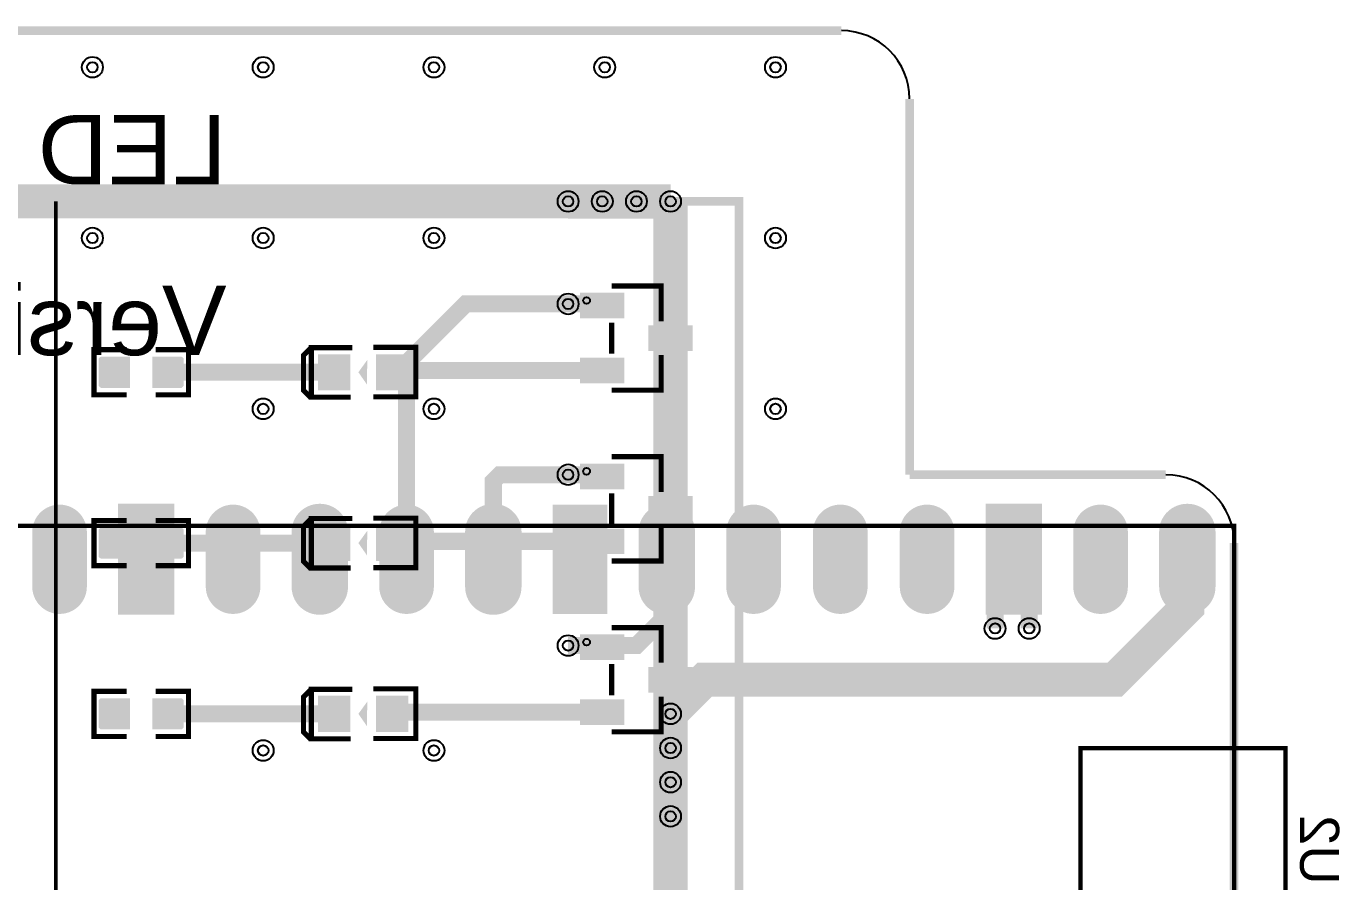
# Model space of a CAD drawing. Header units: millimetres. Extents: x -0.1 to 62.6, y -0.1 to 50.1.
# Drawn here: x 24.14 to 62.59, y 25.09 to 50.13 of the extents above; entities that cross this region are included whole.
import ezdxf

# ---------------------------------------------------------------- set-up
doc = ezdxf.new("R2010")
doc.units = ezdxf.units.MM
for name, color, linetype, true_color in [('BoardOutLine', 7, 'Continuous', 0xff00ff), ('BottomLayer', 7, 'Continuous', 0x0000ff), ('BottomPasteMaskLayer', 7, 'Continuous', 0x800000), ('BottomSilkLayer', 7, 'Continuous', 0x66cc33), ('BottomSolderMaskLayer', 7, 'Continuous', 0xaa00ff), ('Document', 7, 'Continuous', 0xffffff), ('Hole', 7, 'Continuous', 0x222222), ('Multi-Layer', 7, 'Continuous', 0xc0c0c0), ('TopLayer', 7, 'Continuous', 0xff0000), ('TopPasteMaskLayer', 7, 'Continuous', 0x808080), ('TopSilkLayer', 7, 'Continuous', 0xffcc00), ('TopSolderMaskLayer', 7, 'Continuous', 0x800080)]:
    doc.layers.add(name, color=color, linetype=linetype, true_color=true_color)
doc.styles.get("Standard").update_dxf_attribs({"font": 'arial.ttf'})

msp = doc.modelspace()

# ---------------------------------------------------------------- hatches: boundary and pattern name
at = {"layer": 'BottomLayer'}
for points in [[(24.31, 33.725), (24.316, 33.629), (24.333, 33.534), (24.362, 33.441), (24.402, 33.353), (24.452, 33.271), (24.511, 33.195), (24.579, 33.126), (24.656, 33.067), (24.738, 33.017), (24.826, 32.977), (24.918, 32.948), (25.013, 32.931), (25.11, 32.925), (25.11, 32.925), (25.207, 32.931), (25.301, 32.948), (25.394, 32.977), (25.482, 33.017), (25.564, 33.067), (25.641, 33.126), (25.709, 33.195), (25.768, 33.271), (25.818, 33.353), (25.858, 33.441), (25.887, 33.534), (25.904, 33.629), (25.91, 33.725), (25.91, 35.325), (25.904, 35.421), (25.887, 35.516), (25.858, 35.609), (25.818, 35.697), (25.768, 35.78), (25.709, 35.855), (25.641, 35.924), (25.564, 35.983), (25.482, 36.033), (25.394, 36.073), (25.301, 36.102), (25.207, 36.119), (25.11, 36.125), (25.11, 36.125), (25.013, 36.119), (24.918, 36.102), (24.826, 36.073), (24.738, 36.033), (24.656, 35.983), (24.579, 35.924), (24.511, 35.855), (24.452, 35.78), (24.402, 35.697), (24.362, 35.609), (24.333, 35.516), (24.316, 35.421), (24.31, 35.325)], [(26.85, 32.925), (28.45, 32.925), (28.45, 36.125), (26.85, 36.125)], [(29.39, 33.725), (29.396, 33.629), (29.413, 33.534), (29.442, 33.441), (29.482, 33.353), (29.532, 33.271), (29.591, 33.195), (29.659, 33.126), (29.736, 33.067), (29.818, 33.017), (29.906, 32.977), (29.998, 32.948), (30.093, 32.931), (30.19, 32.925), (30.19, 32.925), (30.287, 32.931), (30.382, 32.948), (30.474, 32.977), (30.562, 33.017), (30.644, 33.067), (30.721, 33.126), (30.789, 33.195), (30.848, 33.271), (30.898, 33.353), (30.938, 33.441), (30.967, 33.534), (30.984, 33.629), (30.99, 33.725), (30.99, 35.325), (30.984, 35.421), (30.967, 35.516), (30.938, 35.609), (30.898, 35.697), (30.848, 35.78), (30.789, 35.855), (30.721, 35.924), (30.644, 35.983), (30.562, 36.033), (30.474, 36.073), (30.382, 36.102), (30.287, 36.119), (30.19, 36.125), (30.19, 36.125), (30.093, 36.119), (29.998, 36.102), (29.906, 36.073), (29.818, 36.033), (29.736, 35.983), (29.659, 35.924), (29.591, 35.855), (29.532, 35.78), (29.482, 35.697), (29.442, 35.609), (29.413, 35.516), (29.396, 35.421), (29.39, 35.325)], [(31.93, 33.725), (31.936, 33.629), (31.953, 33.534), (31.982, 33.441), (32.022, 33.353), (32.072, 33.271), (32.131, 33.195), (32.199, 33.126), (32.276, 33.067), (32.358, 33.017), (32.446, 32.977), (32.538, 32.948), (32.633, 32.931), (32.73, 32.925), (32.73, 32.925), (32.827, 32.931), (32.922, 32.948), (33.014, 32.977), (33.102, 33.017), (33.184, 33.067), (33.261, 33.126), (33.329, 33.195), (33.388, 33.271), (33.438, 33.353), (33.478, 33.441), (33.507, 33.534), (33.524, 33.629), (33.53, 33.725), (33.53, 35.325), (33.524, 35.421), (33.507, 35.516), (33.478, 35.609), (33.438, 35.697), (33.388, 35.78), (33.329, 35.855), (33.261, 35.924), (33.184, 35.983), (33.102, 36.033), (33.014, 36.073), (32.922, 36.102), (32.827, 36.119), (32.73, 36.125), (32.73, 36.125), (32.633, 36.119), (32.538, 36.102), (32.446, 36.073), (32.358, 36.033), (32.276, 35.983), (32.199, 35.924), (32.131, 35.855), (32.072, 35.78), (32.022, 35.697), (31.982, 35.609), (31.953, 35.516), (31.936, 35.421), (31.93, 35.325)], [(34.47, 33.725), (34.476, 33.629), (34.493, 33.534), (34.522, 33.441), (34.562, 33.353), (34.612, 33.271), (34.671, 33.195), (34.739, 33.126), (34.816, 33.067), (34.898, 33.017), (34.986, 32.977), (35.078, 32.948), (35.173, 32.931), (35.27, 32.925), (35.27, 32.925), (35.367, 32.931), (35.462, 32.948), (35.554, 32.977), (35.642, 33.017), (35.724, 33.067), (35.801, 33.126), (35.869, 33.195), (35.928, 33.271), (35.978, 33.353), (36.018, 33.441), (36.047, 33.534), (36.064, 33.629), (36.07, 33.725), (36.07, 35.325), (36.064, 35.421), (36.047, 35.516), (36.018, 35.609), (35.978, 35.697), (35.928, 35.78), (35.869, 35.855), (35.801, 35.924), (35.724, 35.983), (35.642, 36.033), (35.554, 36.073), (35.462, 36.102), (35.367, 36.119), (35.27, 36.125), (35.27, 36.125), (35.173, 36.119), (35.078, 36.102), (34.986, 36.073), (34.898, 36.033), (34.816, 35.983), (34.739, 35.924), (34.671, 35.855), (34.612, 35.78), (34.562, 35.697), (34.522, 35.609), (34.493, 35.516), (34.476, 35.421), (34.47, 35.325)], [(37.01, 33.725), (37.016, 33.629), (37.033, 33.534), (37.062, 33.441), (37.102, 33.353), (37.152, 33.271), (37.211, 33.195), (37.279, 33.126), (37.356, 33.067), (37.438, 33.017), (37.526, 32.977), (37.618, 32.948), (37.713, 32.931), (37.81, 32.925), (37.81, 32.925), (37.907, 32.931), (38.002, 32.948), (38.094, 32.977), (38.182, 33.017), (38.264, 33.067), (38.341, 33.126), (38.409, 33.195), (38.468, 33.271), (38.518, 33.353), (38.558, 33.441), (38.587, 33.534), (38.604, 33.629), (38.61, 33.725), (38.61, 35.325), (38.604, 35.421), (38.587, 35.516), (38.558, 35.609), (38.518, 35.697), (38.468, 35.78), (38.409, 35.855), (38.341, 35.924), (38.264, 35.983), (38.182, 36.033), (38.094, 36.073), (38.002, 36.102), (37.907, 36.119), (37.81, 36.125), (37.81, 36.125), (37.713, 36.119), (37.618, 36.102), (37.526, 36.073), (37.438, 36.033), (37.356, 35.983), (37.279, 35.924), (37.211, 35.855), (37.152, 35.78), (37.102, 35.697), (37.062, 35.609), (37.033, 35.516), (37.016, 35.421), (37.01, 35.325)], [(39.55, 32.925), (41.15, 32.925), (41.15, 36.125), (39.55, 36.125)], [(42.09, 33.725), (42.096, 33.629), (42.113, 33.534), (42.142, 33.441), (42.182, 33.353), (42.232, 33.271), (42.291, 33.195), (42.359, 33.126), (42.436, 33.067), (42.518, 33.017), (42.606, 32.977), (42.699, 32.948), (42.793, 32.931), (42.89, 32.925), (42.89, 32.925), (42.987, 32.931), (43.082, 32.948), (43.174, 32.977), (43.262, 33.017), (43.344, 33.067), (43.421, 33.126), (43.489, 33.195), (43.548, 33.271), (43.598, 33.353), (43.638, 33.441), (43.667, 33.534), (43.684, 33.629), (43.69, 33.725), (43.69, 35.325), (43.684, 35.421), (43.667, 35.516), (43.638, 35.609), (43.598, 35.697), (43.548, 35.78), (43.489, 35.855), (43.421, 35.924), (43.344, 35.983), (43.262, 36.033), (43.174, 36.073), (43.082, 36.102), (42.987, 36.119), (42.89, 36.125), (42.89, 36.125), (42.793, 36.119), (42.699, 36.102), (42.606, 36.073), (42.518, 36.033), (42.436, 35.983), (42.359, 35.924), (42.291, 35.855), (42.232, 35.78), (42.182, 35.697), (42.142, 35.609), (42.113, 35.516), (42.096, 35.421), (42.09, 35.325)], [(44.63, 33.725), (44.636, 33.629), (44.653, 33.534), (44.682, 33.441), (44.722, 33.353), (44.772, 33.271), (44.831, 33.195), (44.899, 33.126), (44.976, 33.067), (45.058, 33.017), (45.146, 32.977), (45.239, 32.948), (45.334, 32.931), (45.43, 32.925), (45.43, 32.925), (45.527, 32.931), (45.622, 32.948), (45.714, 32.977), (45.802, 33.017), (45.884, 33.067), (45.96, 33.126), (46.029, 33.195), (46.088, 33.271), (46.138, 33.353), (46.178, 33.441), (46.207, 33.534), (46.224, 33.629), (46.23, 33.725), (46.23, 35.325), (46.224, 35.421), (46.207, 35.516), (46.178, 35.609), (46.138, 35.697), (46.088, 35.78), (46.029, 35.855), (45.96, 35.924), (45.884, 35.983), (45.802, 36.033), (45.714, 36.073), (45.622, 36.102), (45.527, 36.119), (45.43, 36.125), (45.43, 36.125), (45.334, 36.119), (45.239, 36.102), (45.146, 36.073), (45.058, 36.033), (44.976, 35.983), (44.899, 35.924), (44.831, 35.855), (44.772, 35.78), (44.722, 35.697), (44.682, 35.609), (44.653, 35.516), (44.636, 35.421), (44.63, 35.325)], [(47.17, 33.725), (47.176, 33.629), (47.193, 33.534), (47.222, 33.441), (47.262, 33.353), (47.312, 33.271), (47.371, 33.195), (47.439, 33.126), (47.516, 33.067), (47.598, 33.017), (47.686, 32.977), (47.779, 32.948), (47.874, 32.931), (47.97, 32.925), (47.97, 32.925), (48.067, 32.931), (48.162, 32.948), (48.254, 32.977), (48.342, 33.017), (48.424, 33.067), (48.5, 33.126), (48.569, 33.195), (48.628, 33.271), (48.678, 33.353), (48.718, 33.441), (48.747, 33.534), (48.764, 33.629), (48.77, 33.725), (48.77, 35.325), (48.764, 35.421), (48.747, 35.516), (48.718, 35.609), (48.678, 35.697), (48.628, 35.78), (48.569, 35.855), (48.5, 35.924), (48.424, 35.983), (48.342, 36.033), (48.254, 36.073), (48.162, 36.102), (48.067, 36.119), (47.97, 36.125), (47.97, 36.125), (47.874, 36.119), (47.779, 36.102), (47.686, 36.073), (47.598, 36.033), (47.516, 35.983), (47.439, 35.924), (47.371, 35.855), (47.312, 35.78), (47.262, 35.697), (47.222, 35.609), (47.193, 35.516), (47.176, 35.421), (47.17, 35.325)], [(49.71, 33.725), (49.716, 33.629), (49.733, 33.534), (49.762, 33.441), (49.802, 33.353), (49.852, 33.271), (49.911, 33.195), (49.979, 33.126), (50.056, 33.067), (50.138, 33.017), (50.226, 32.977), (50.319, 32.948), (50.414, 32.931), (50.51, 32.925), (50.51, 32.925), (50.607, 32.931), (50.702, 32.948), (50.794, 32.977), (50.882, 33.017), (50.964, 33.067), (51.04, 33.126), (51.109, 33.195), (51.168, 33.271), (51.218, 33.353), (51.258, 33.441), (51.287, 33.534), (51.304, 33.629), (51.31, 33.725), (51.31, 35.325), (51.304, 35.421), (51.287, 35.516), (51.258, 35.609), (51.218, 35.697), (51.168, 35.78), (51.109, 35.855), (51.04, 35.924), (50.964, 35.983), (50.882, 36.033), (50.794, 36.073), (50.702, 36.102), (50.607, 36.119), (50.51, 36.125), (50.51, 36.125), (50.414, 36.119), (50.319, 36.102), (50.226, 36.073), (50.138, 36.033), (50.056, 35.983), (49.979, 35.924), (49.911, 35.855), (49.852, 35.78), (49.802, 35.697), (49.762, 35.609), (49.733, 35.516), (49.716, 35.421), (49.71, 35.325)], [(52.25, 32.925), (53.85, 32.925), (53.85, 36.125), (52.25, 36.125)], [(54.79, 33.725), (54.796, 33.629), (54.813, 33.534), (54.842, 33.441), (54.882, 33.353), (54.932, 33.271), (54.991, 33.195), (55.059, 33.126), (55.136, 33.067), (55.218, 33.017), (55.306, 32.977), (55.399, 32.948), (55.494, 32.931), (55.59, 32.925), (55.59, 32.925), (55.686, 32.931), (55.782, 32.948), (55.874, 32.977), (55.962, 33.017), (56.044, 33.067), (56.12, 33.126), (56.189, 33.195), (56.248, 33.271), (56.298, 33.353), (56.338, 33.441), (56.367, 33.534), (56.384, 33.629), (56.39, 33.725), (56.39, 35.325), (56.384, 35.421), (56.367, 35.516), (56.338, 35.609), (56.298, 35.697), (56.248, 35.78), (56.189, 35.855), (56.12, 35.924), (56.044, 35.983), (55.962, 36.033), (55.874, 36.073), (55.782, 36.102), (55.686, 36.119), (55.59, 36.125), (55.59, 36.125), (55.494, 36.119), (55.399, 36.102), (55.306, 36.073), (55.218, 36.033), (55.136, 35.983), (55.059, 35.924), (54.991, 35.855), (54.932, 35.78), (54.882, 35.697), (54.842, 35.609), (54.813, 35.516), (54.796, 35.421), (54.79, 35.325)], [(57.33, 33.725), (57.336, 33.629), (57.353, 33.534), (57.382, 33.441), (57.422, 33.353), (57.472, 33.271), (57.531, 33.195), (57.599, 33.126), (57.676, 33.067), (57.758, 33.017), (57.846, 32.977), (57.939, 32.948), (58.034, 32.931), (58.13, 32.925), (58.13, 32.925), (58.226, 32.931), (58.322, 32.948), (58.414, 32.977), (58.502, 33.017), (58.584, 33.067), (58.66, 33.126), (58.729, 33.195), (58.788, 33.271), (58.838, 33.353), (58.878, 33.441), (58.907, 33.534), (58.924, 33.629), (58.93, 33.725), (58.93, 35.325), (58.924, 35.421), (58.907, 35.516), (58.878, 35.609), (58.838, 35.697), (58.788, 35.78), (58.729, 35.855), (58.66, 35.924), (58.584, 35.983), (58.502, 36.033), (58.414, 36.073), (58.322, 36.102), (58.226, 36.119), (58.13, 36.125), (58.13, 36.125), (58.034, 36.119), (57.939, 36.102), (57.846, 36.073), (57.758, 36.033), (57.676, 35.983), (57.599, 35.924), (57.531, 35.855), (57.472, 35.78), (57.422, 35.697), (57.382, 35.609), (57.353, 35.516), (57.336, 35.421), (57.33, 35.325)]]:
    msp.add_hatch(color=256, dxfattribs=at).paths.add_polyline_path(points)
at = {"layer": 'BottomPasteMaskLayer'}
for points in [[(26.85, 32.925), (28.45, 32.925), (28.45, 36.125), (26.85, 36.125)], [(31.93, 33.725), (31.936, 33.629), (31.953, 33.534), (31.982, 33.441), (32.022, 33.353), (32.072, 33.271), (32.131, 33.195), (32.199, 33.126), (32.276, 33.067), (32.358, 33.017), (32.446, 32.977), (32.538, 32.948), (32.633, 32.931), (32.73, 32.925), (32.73, 32.925), (32.827, 32.931), (32.922, 32.948), (33.014, 32.977), (33.102, 33.017), (33.184, 33.067), (33.261, 33.126), (33.329, 33.195), (33.388, 33.271), (33.438, 33.353), (33.478, 33.441), (33.507, 33.534), (33.524, 33.629), (33.53, 33.725), (33.53, 35.325), (33.524, 35.421), (33.507, 35.516), (33.478, 35.609), (33.438, 35.697), (33.388, 35.78), (33.329, 35.855), (33.261, 35.924), (33.184, 35.983), (33.102, 36.033), (33.014, 36.073), (32.922, 36.102), (32.827, 36.119), (32.73, 36.125), (32.73, 36.125), (32.633, 36.119), (32.538, 36.102), (32.446, 36.073), (32.358, 36.033), (32.276, 35.983), (32.199, 35.924), (32.131, 35.855), (32.072, 35.78), (32.022, 35.697), (31.982, 35.609), (31.953, 35.516), (31.936, 35.421), (31.93, 35.325)], [(37.01, 33.725), (37.016, 33.629), (37.033, 33.534), (37.062, 33.441), (37.102, 33.353), (37.152, 33.271), (37.211, 33.195), (37.279, 33.126), (37.356, 33.067), (37.438, 33.017), (37.526, 32.977), (37.618, 32.948), (37.713, 32.931), (37.81, 32.925), (37.81, 32.925), (37.907, 32.931), (38.002, 32.948), (38.094, 32.977), (38.182, 33.017), (38.264, 33.067), (38.341, 33.126), (38.409, 33.195), (38.468, 33.271), (38.518, 33.353), (38.558, 33.441), (38.587, 33.534), (38.604, 33.629), (38.61, 33.725), (38.61, 35.325), (38.604, 35.421), (38.587, 35.516), (38.558, 35.609), (38.518, 35.697), (38.468, 35.78), (38.409, 35.855), (38.341, 35.924), (38.264, 35.983), (38.182, 36.033), (38.094, 36.073), (38.002, 36.102), (37.907, 36.119), (37.81, 36.125), (37.81, 36.125), (37.713, 36.119), (37.618, 36.102), (37.526, 36.073), (37.438, 36.033), (37.356, 35.983), (37.279, 35.924), (37.211, 35.855), (37.152, 35.78), (37.102, 35.697), (37.062, 35.609), (37.033, 35.516), (37.016, 35.421), (37.01, 35.325)], [(42.09, 33.725), (42.096, 33.629), (42.113, 33.534), (42.142, 33.441), (42.182, 33.353), (42.232, 33.271), (42.291, 33.195), (42.359, 33.126), (42.436, 33.067), (42.518, 33.017), (42.606, 32.977), (42.699, 32.948), (42.793, 32.931), (42.89, 32.925), (42.89, 32.925), (42.987, 32.931), (43.082, 32.948), (43.174, 32.977), (43.262, 33.017), (43.344, 33.067), (43.421, 33.126), (43.489, 33.195), (43.548, 33.271), (43.598, 33.353), (43.638, 33.441), (43.667, 33.534), (43.684, 33.629), (43.69, 33.725), (43.69, 35.325), (43.684, 35.421), (43.667, 35.516), (43.638, 35.609), (43.598, 35.697), (43.548, 35.78), (43.489, 35.855), (43.421, 35.924), (43.344, 35.983), (43.262, 36.033), (43.174, 36.073), (43.082, 36.102), (42.987, 36.119), (42.89, 36.125), (42.89, 36.125), (42.793, 36.119), (42.699, 36.102), (42.606, 36.073), (42.518, 36.033), (42.436, 35.983), (42.359, 35.924), (42.291, 35.855), (42.232, 35.78), (42.182, 35.697), (42.142, 35.609), (42.113, 35.516), (42.096, 35.421), (42.09, 35.325)], [(52.25, 32.925), (53.85, 32.925), (53.85, 36.125), (52.25, 36.125)], [(57.33, 33.725), (57.336, 33.629), (57.353, 33.534), (57.382, 33.441), (57.422, 33.353), (57.472, 33.271), (57.531, 33.195), (57.599, 33.126), (57.676, 33.067), (57.758, 33.017), (57.846, 32.977), (57.939, 32.948), (58.034, 32.931), (58.13, 32.925), (58.13, 32.925), (58.226, 32.931), (58.322, 32.948), (58.414, 32.977), (58.502, 33.017), (58.584, 33.067), (58.66, 33.126), (58.729, 33.195), (58.788, 33.271), (58.838, 33.353), (58.878, 33.441), (58.907, 33.534), (58.924, 33.629), (58.93, 33.725), (58.93, 35.325), (58.924, 35.421), (58.907, 35.516), (58.878, 35.609), (58.838, 35.697), (58.788, 35.78), (58.729, 35.855), (58.66, 35.924), (58.584, 35.983), (58.502, 36.033), (58.414, 36.073), (58.322, 36.102), (58.226, 36.119), (58.13, 36.125), (58.13, 36.125), (58.034, 36.119), (57.939, 36.102), (57.846, 36.073), (57.758, 36.033), (57.676, 35.983), (57.599, 35.924), (57.531, 35.855), (57.472, 35.78), (57.422, 35.697), (57.382, 35.609), (57.353, 35.516), (57.336, 35.421), (57.33, 35.325)]]:
    msp.add_hatch(color=256, dxfattribs=at).paths.add_polyline_path(points)
at = {"layer": 'BottomSolderMaskLayer'}
for points in [[(26.824, 32.9), (28.475, 32.9), (28.475, 36.15), (26.824, 36.15)], [(31.904, 33.712), (31.911, 33.614), (31.929, 33.518), (31.958, 33.424), (31.999, 33.335), (32.051, 33.251), (32.112, 33.173), (32.183, 33.104), (32.261, 33.043), (32.346, 32.993), (32.437, 32.952), (32.532, 32.923), (32.63, 32.906), (32.73, 32.9), (32.73, 32.9), (32.83, 32.906), (32.928, 32.923), (33.023, 32.952), (33.114, 32.993), (33.199, 33.043), (33.277, 33.104), (33.348, 33.173), (33.409, 33.251), (33.461, 33.335), (33.502, 33.424), (33.531, 33.518), (33.549, 33.614), (33.555, 33.712), (33.555, 35.338), (33.549, 35.436), (33.531, 35.532), (33.502, 35.626), (33.461, 35.715), (33.409, 35.799), (33.348, 35.877), (33.277, 35.946), (33.199, 36.007), (33.114, 36.057), (33.023, 36.097), (32.928, 36.127), (32.83, 36.144), (32.73, 36.15), (32.73, 36.15), (32.63, 36.144), (32.532, 36.127), (32.437, 36.097), (32.346, 36.057), (32.261, 36.007), (32.183, 35.946), (32.112, 35.877), (32.051, 35.799), (31.999, 35.715), (31.958, 35.626), (31.929, 35.532), (31.911, 35.436), (31.904, 35.338)], [(36.985, 33.712), (36.991, 33.614), (37.009, 33.518), (37.038, 33.424), (37.079, 33.335), (37.131, 33.251), (37.192, 33.173), (37.263, 33.104), (37.341, 33.043), (37.426, 32.993), (37.517, 32.952), (37.612, 32.923), (37.71, 32.906), (37.81, 32.9), (37.81, 32.9), (37.91, 32.906), (38.008, 32.923), (38.103, 32.952), (38.194, 32.993), (38.279, 33.043), (38.357, 33.104), (38.428, 33.173), (38.489, 33.251), (38.541, 33.335), (38.582, 33.424), (38.611, 33.518), (38.629, 33.614), (38.636, 33.712), (38.636, 35.338), (38.629, 35.436), (38.611, 35.532), (38.582, 35.626), (38.541, 35.715), (38.489, 35.799), (38.428, 35.877), (38.357, 35.946), (38.279, 36.007), (38.194, 36.057), (38.103, 36.097), (38.008, 36.127), (37.91, 36.144), (37.81, 36.15), (37.81, 36.15), (37.71, 36.144), (37.612, 36.127), (37.517, 36.097), (37.426, 36.057), (37.341, 36.007), (37.263, 35.946), (37.192, 35.877), (37.131, 35.799), (37.079, 35.715), (37.038, 35.626), (37.009, 35.532), (36.991, 35.436), (36.985, 35.338)], [(42.065, 33.712), (42.071, 33.614), (42.089, 33.518), (42.118, 33.424), (42.159, 33.335), (42.211, 33.251), (42.272, 33.173), (42.343, 33.104), (42.421, 33.043), (42.506, 32.993), (42.597, 32.952), (42.692, 32.923), (42.79, 32.906), (42.89, 32.9), (42.89, 32.9), (42.99, 32.906), (43.088, 32.923), (43.183, 32.952), (43.274, 32.993), (43.359, 33.043), (43.437, 33.104), (43.508, 33.173), (43.569, 33.251), (43.621, 33.335), (43.662, 33.424), (43.691, 33.518), (43.709, 33.614), (43.716, 33.712), (43.716, 35.338), (43.709, 35.436), (43.691, 35.532), (43.662, 35.626), (43.621, 35.715), (43.569, 35.799), (43.508, 35.877), (43.437, 35.946), (43.359, 36.007), (43.274, 36.057), (43.183, 36.097), (43.088, 36.127), (42.99, 36.144), (42.89, 36.15), (42.89, 36.15), (42.79, 36.144), (42.692, 36.127), (42.597, 36.097), (42.506, 36.057), (42.421, 36.007), (42.343, 35.946), (42.272, 35.877), (42.211, 35.799), (42.159, 35.715), (42.118, 35.626), (42.089, 35.532), (42.071, 35.436), (42.065, 35.338)], [(52.225, 32.9), (53.875, 32.9), (53.875, 36.15), (52.225, 36.15)], [(57.305, 33.712), (57.311, 33.614), (57.329, 33.518), (57.358, 33.424), (57.399, 33.335), (57.451, 33.251), (57.512, 33.173), (57.583, 33.104), (57.661, 33.043), (57.746, 32.993), (57.837, 32.952), (57.932, 32.923), (58.03, 32.906), (58.13, 32.9), (58.13, 32.9), (58.229, 32.906), (58.328, 32.923), (58.423, 32.952), (58.514, 32.993), (58.599, 33.043), (58.677, 33.104), (58.748, 33.173), (58.809, 33.251), (58.861, 33.335), (58.902, 33.424), (58.931, 33.518), (58.949, 33.614), (58.955, 33.712), (58.955, 35.338), (58.949, 35.436), (58.931, 35.532), (58.902, 35.626), (58.861, 35.715), (58.809, 35.799), (58.748, 35.877), (58.677, 35.946), (58.599, 36.007), (58.514, 36.057), (58.423, 36.097), (58.328, 36.127), (58.229, 36.144), (58.13, 36.15), (58.13, 36.15), (58.03, 36.144), (57.932, 36.127), (57.837, 36.097), (57.746, 36.057), (57.661, 36.007), (57.583, 35.946), (57.512, 35.877), (57.451, 35.799), (57.399, 35.715), (57.358, 35.626), (57.329, 35.532), (57.311, 35.436), (57.305, 35.338)]]:
    msp.add_hatch(color=256, dxfattribs=at).paths.add_polyline_path(points)
at = {"layer": 'TopLayer'}
for points in [[(41.625, 41.6), (40.375, 41.6), (40.375, 42.3), (41.625, 42.3)], [(43.625, 40.65), (42.375, 40.65), (42.375, 41.35), (43.625, 41.35)], [(27.151, 40.432), (27.151, 39.568), (26.344, 39.568), (26.344, 40.432)], [(27.851, 40.432), (27.851, 39.568), (28.657, 39.568), (28.657, 40.432)], [(32.7, 39.5), (32.7, 40.5), (33.6, 40.5), (33.6, 39.5)], [(34.4, 39.5), (34.4, 40.5), (35.3, 40.5), (35.3, 39.5)], [(41.625, 39.7), (40.375, 39.7), (40.375, 40.4), (41.625, 40.4)], [(41.625, 36.6), (40.375, 36.6), (40.375, 37.3), (41.625, 37.3)], [(43.625, 35.65), (42.375, 35.65), (42.375, 36.35), (43.625, 36.35)], [(27.151, 35.431), (27.151, 34.567), (26.344, 34.567), (26.344, 35.431)], [(27.851, 35.431), (27.851, 34.567), (28.657, 34.567), (28.657, 35.431)], [(32.7, 34.5), (32.7, 35.5), (33.6, 35.5), (33.6, 34.5)], [(34.4, 34.5), (34.4, 35.5), (35.3, 35.5), (35.3, 34.5)], [(41.625, 34.7), (40.375, 34.7), (40.375, 35.4), (41.625, 35.4)], [(41.625, 31.6), (40.375, 31.6), (40.375, 32.3), (41.625, 32.3)], [(43.625, 30.65), (42.375, 30.65), (42.375, 31.35), (43.625, 31.35)], [(27.151, 30.432), (27.151, 29.568), (26.344, 29.568), (26.344, 30.432)], [(27.851, 30.432), (27.851, 29.568), (28.657, 29.568), (28.657, 30.432)], [(32.7, 29.5), (32.7, 30.5), (33.6, 30.5), (33.6, 29.5)], [(34.4, 29.5), (34.4, 30.5), (35.3, 30.5), (35.3, 29.5)], [(41.625, 29.7), (40.375, 29.7), (40.375, 30.4), (41.625, 30.4)]]:
    msp.add_hatch(color=256, dxfattribs=at).paths.add_polyline_path(points)
at = {"layer": 'TopPasteMaskLayer'}
for points in [[(41.625, 41.6), (40.375, 41.6), (40.375, 42.3), (41.625, 42.3)], [(43.625, 40.65), (42.375, 40.65), (42.375, 41.35), (43.625, 41.35)], [(26.306, 39.55), (27.106, 39.55), (27.156, 39.6), (27.156, 39.828), (26.786, 39.828), (26.786, 40.158), (27.156, 40.158), (27.156, 40.4), (27.106, 40.45), (26.306, 40.45), (26.256, 40.4), (26.256, 39.6)], [(27.856, 39.6), (27.856, 39.828), (28.236, 39.828), (28.236, 40.158), (27.856, 40.158), (27.856, 40.4), (27.906, 40.45), (28.696, 40.45), (28.746, 40.4), (28.746, 39.6), (28.696, 39.55), (27.906, 39.55)], [(32.7, 39.5), (32.7, 40.5), (33.6, 40.5), (33.6, 39.5)], [(34.4, 39.5), (34.4, 40.5), (35.3, 40.5), (35.3, 39.5)], [(41.625, 39.7), (40.375, 39.7), (40.375, 40.4), (41.625, 40.4)], [(41.625, 36.6), (40.375, 36.6), (40.375, 37.3), (41.625, 37.3)], [(43.625, 35.65), (42.375, 35.65), (42.375, 36.35), (43.625, 36.35)], [(26.306, 34.549), (27.106, 34.549), (27.156, 34.599), (27.156, 34.827), (26.786, 34.827), (26.786, 35.157), (27.156, 35.157), (27.156, 35.399), (27.106, 35.449), (26.306, 35.449), (26.256, 35.399), (26.256, 34.599)], [(27.856, 34.599), (27.856, 34.827), (28.236, 34.827), (28.236, 35.157), (27.856, 35.157), (27.856, 35.399), (27.906, 35.449), (28.696, 35.449), (28.746, 35.399), (28.746, 34.599), (28.696, 34.549), (27.906, 34.549)], [(32.7, 34.5), (32.7, 35.5), (33.6, 35.5), (33.6, 34.5)], [(34.4, 34.5), (34.4, 35.5), (35.3, 35.5), (35.3, 34.5)], [(41.625, 34.7), (40.375, 34.7), (40.375, 35.4), (41.625, 35.4)], [(41.625, 31.6), (40.375, 31.6), (40.375, 32.3), (41.625, 32.3)], [(43.625, 30.65), (42.375, 30.65), (42.375, 31.35), (43.625, 31.35)], [(26.306, 29.55), (27.106, 29.55), (27.156, 29.6), (27.156, 29.828), (26.786, 29.828), (26.786, 30.158), (27.156, 30.158), (27.156, 30.4), (27.106, 30.45), (26.306, 30.45), (26.256, 30.4), (26.256, 29.6)], [(27.856, 29.6), (27.856, 29.828), (28.236, 29.828), (28.236, 30.158), (27.856, 30.158), (27.856, 30.4), (27.906, 30.45), (28.696, 30.45), (28.746, 30.4), (28.746, 29.6), (28.696, 29.55), (27.906, 29.55)], [(32.7, 29.5), (32.7, 30.5), (33.6, 30.5), (33.6, 29.5)], [(34.4, 29.5), (34.4, 30.5), (35.3, 30.5), (35.3, 29.5)], [(41.625, 29.7), (40.375, 29.7), (40.375, 30.4), (41.625, 30.4)]]:
    msp.add_hatch(color=256, dxfattribs=at).paths.add_polyline_path(points)
at = {"layer": 'TopSilkLayer'}
for points in [[(34.11, 39.64), (34.12, 40.36), (33.86, 40)], [(34.11, 34.64), (34.12, 35.36), (33.86, 35)], [(34.11, 29.64), (34.12, 30.36), (33.86, 30)]]:
    msp.add_hatch(color=256, dxfattribs=at).paths.add_polyline_path(points)
at = {"layer": 'TopSolderMaskLayer'}
for points in [[(41.65, 41.575), (40.35, 41.575), (40.35, 42.325), (41.65, 42.325)], [(43.65, 40.625), (42.35, 40.625), (42.35, 41.375), (43.65, 41.375)], [(27.176, 40.457), (27.176, 39.543), (26.319, 39.543), (26.319, 40.457)], [(27.825, 40.457), (27.825, 39.543), (28.683, 39.543), (28.683, 40.457)], [(32.677, 39.472), (32.677, 40.528), (33.623, 40.528), (33.623, 39.472)], [(34.377, 39.472), (34.377, 40.528), (35.323, 40.528), (35.323, 39.472)], [(41.65, 39.675), (40.35, 39.675), (40.35, 40.425), (41.65, 40.425)], [(41.65, 36.575), (40.35, 36.575), (40.35, 37.325), (41.65, 37.325)], [(43.65, 35.625), (42.35, 35.625), (42.35, 36.375), (43.65, 36.375)], [(27.176, 35.456), (27.176, 34.541), (26.319, 34.541), (26.319, 35.456)], [(27.825, 35.456), (27.825, 34.541), (28.683, 34.541), (28.683, 35.456)], [(32.677, 34.472), (32.677, 35.528), (33.623, 35.528), (33.623, 34.472)], [(34.377, 34.472), (34.377, 35.528), (35.323, 35.528), (35.323, 34.472)], [(41.65, 34.675), (40.35, 34.675), (40.35, 35.425), (41.65, 35.425)], [(41.65, 31.575), (40.35, 31.575), (40.35, 32.325), (41.65, 32.325)], [(43.65, 30.625), (42.35, 30.625), (42.35, 31.375), (43.65, 31.375)], [(27.176, 30.457), (27.176, 29.543), (26.319, 29.543), (26.319, 30.457)], [(27.825, 30.457), (27.825, 29.543), (28.683, 29.543), (28.683, 30.457)], [(32.677, 29.472), (32.677, 30.528), (33.623, 30.528), (33.623, 29.472)], [(34.377, 29.472), (34.377, 30.528), (35.323, 30.528), (35.323, 29.472)], [(41.65, 29.675), (40.35, 29.675), (40.35, 30.425), (41.65, 30.425)]]:
    msp.add_hatch(color=256, dxfattribs=at).paths.add_polyline_path(points)

# ---------------------------------------------------------------- linework, layer by layer
at = {"layer": 'BoardOutLine', "const_width": 0.254}
for points in [[(48, 50), (0, 50)], [(50, 48), (50, 37)], [(57.5, 37), (50, 37)], [(59.5, 35), (59.5, 15)]]:
    msp.add_lwpolyline(points, dxfattribs=at)
at = {"layer": 'BoardOutLine'}
for centre in [(48, 48), (57.5, 35)]:
    msp.add_arc(centre, 2, 0, 90, dxfattribs=at)
at = {"layer": 'BottomLayer'}
for points, const_width in [([(7, 45.001), (43, 45.001)], 1), ([(35.27, 34.525), (35.27, 40.269), (37, 41.999), (40, 41.999)], 0.5), ([(37.81, 34.525), (37.81, 36.81), (38, 37), (40, 37)], 0.5), ([(43, 30), (44.001, 31.001), (56, 31.001), (58.13, 33.132), (58.13, 34.525)], 1), ([(42.89, 34.525), (42.89, 32.89), (42, 32), (40, 32)], 0.5), ([(52.5, 32.5), (52.5, 33.975), (53.05, 34.525)], 0.5), ([(53.5, 32.5), (53.5, 34.075), (53.05, 34.525)], 0.5), ([(43, 27), (43, 30)], 1)]:
    msp.add_lwpolyline(points, dxfattribs=dict(at, const_width=const_width))
at = {"layer": 'BottomSilkLayer', "const_width": 0.127}
for points in [[(59.5, 14.5), (59.5, 21), (59.5, 29), (59.5, 35.5), (8.5, 35.5), (8.5, 14.5), (59.5, 14.5)], [(59.5, 29), (55, 29), (55, 21), (59.5, 21), (61, 21), (61, 29), (59.5, 29)]]:
    msp.add_lwpolyline(points, close=True, dxfattribs=at)
at = {"layer": 'Document'}
for centre in [(40.54, 42.1), (40.54, 37.1), (40.54, 32.1)]:
    msp.add_circle(centre, 0.1, dxfattribs=at)
at = {"layer": 'Hole'}
for centre, radius in [((26.072, 48.928), 0.153), ((31.072, 48.928), 0.153), ((36.072, 48.928), 0.153), ((41.072, 48.928), 0.153), ((46.072, 48.928), 0.153), ((40, 45), 0.152), ((41, 45), 0.152), ((42, 45), 0.152), ((43, 45), 0.152), ((26.072, 43.928), 0.153), ((31.072, 43.928), 0.153), ((36.072, 43.928), 0.153), ((46.072, 43.928), 0.153), ((40, 42), 0.152), ((31.072, 38.928), 0.153), ((36.072, 38.928), 0.153), ((46.072, 38.928), 0.153), ((40, 37), 0.152), ((52.5, 32.5), 0.152), ((53.5, 32.5), 0.152), ((40, 32), 0.152), ((43, 30), 0.152), ((31.072, 28.928), 0.153), ((36.072, 28.928), 0.153), ((43, 29), 0.152), ((43, 28), 0.152), ((43, 27), 0.152)]:
    msp.add_circle(centre, radius, dxfattribs=at)
at = {"layer": 'Multi-Layer'}
for centre in [(26.072, 48.928), (31.072, 48.928), (36.072, 48.928), (41.072, 48.928), (46.072, 48.928), (40, 45), (41, 45), (42, 45), (43, 45), (26.072, 43.928), (31.072, 43.928), (36.072, 43.928), (46.072, 43.928), (40, 42), (31.072, 38.928), (36.072, 38.928), (46.072, 38.928), (40, 37), (52.5, 32.5), (53.5, 32.5), (40, 32), (43, 30), (31.072, 28.928), (36.072, 28.928), (43, 29), (43, 28), (43, 27)]:
    msp.add_circle(centre, 0.305, dxfattribs=at)
at = {"layer": 'TopLayer'}
for points, const_width in [([(40, 45), (41, 45)], 1), ([(41, 45), (42, 45)], 1), ([(42, 45), (43, 45)], 1), ([(43, 30), (43, 45), (43, 45)], 1), ([(41, 41.95), (40.95, 42), (40, 42)], 0.5), ([(28.253, 40), (28.253, 40), (33.15, 40)], 0.5), ([(34.85, 40), (34.9, 40.05), (41, 40.05)], 0.5), ([(41, 36.95), (40.95, 37), (40, 37)], 0.5), ([(28.253, 35), (33.15, 35), (33.15, 35)], 0.5), ([(34.85, 35), (34.9, 35.05), (41, 35.05)], 0.5), ([(41, 31.95), (40.95, 32), (40, 32)], 0.5), ([(43, 29), (43, 30), (43, 30)], 1), ([(28.253, 30), (28.253, 30), (33.15, 30)], 0.5), ([(34.85, 30), (34.9, 30.05), (41, 30.05)], 0.5), ([(43, 28), (43, 29), (43, 29)], 1), ([(43, 27), (43, 28), (43, 28)], 1), ([(43, 5), (43, 5), (43, 27)], 1)]:
    msp.add_lwpolyline(points, dxfattribs=dict(at, const_width=const_width))
at = {"layer": 'TopSilkLayer', "const_width": 0.254}
msp.add_lwpolyline([(5, 45), (45, 45), (45, 5), (5, 5), (5, 45)], close=True, dxfattribs=at)
at = {"layer": 'TopSilkLayer'}
for points, const_width in [([(25, 45), (25, 5)], 0.1), ([(41.274, 42.526), (42.726, 42.526), (42.726, 41.495)], 0.152), ([(41.274, 40.545), (41.274, 41.455)], 0.152), ([(32.48, 39.27), (32.45, 39.27), (32.25, 39.47), (32.25, 40.49), (32.28, 40.52), (32.48, 40.72)], 0.15), ([(33.63, 39.27), (32.48, 39.27), (32.48, 40.72), (33.68, 40.72)], 0.15), ([(34.3, 40.73), (35.54, 40.73), (35.54, 39.28), (34.3, 39.28)], 0.15), ([(27.074, 40.661), (26.116, 40.661), (26.116, 39.339), (27.074, 39.339)], 0.152), ([(27.927, 40.661), (28.886, 40.661), (28.886, 39.339), (27.927, 39.339)], 0.152), ([(41.274, 39.474), (42.726, 39.474), (42.726, 40.505)], 0.152), ([(41.274, 37.526), (42.726, 37.526), (42.726, 36.495)], 0.152), ([(41.274, 35.545), (41.274, 36.455)], 0.152), ([(32.48, 34.27), (32.45, 34.27), (32.25, 34.47), (32.25, 35.49), (32.28, 35.52), (32.48, 35.72)], 0.15), ([(33.63, 34.27), (32.48, 34.27), (32.48, 35.72), (33.68, 35.72)], 0.15), ([(34.3, 35.73), (35.54, 35.73), (35.54, 34.28), (34.3, 34.28)], 0.15), ([(27.074, 35.659), (26.116, 35.659), (26.116, 34.338), (27.074, 34.338)], 0.152), ([(27.927, 35.659), (28.886, 35.659), (28.886, 34.338), (27.927, 34.338)], 0.152), ([(41.274, 34.474), (42.726, 34.474), (42.726, 35.505)], 0.152), ([(41.274, 32.526), (42.726, 32.526), (42.726, 31.495)], 0.152), ([(41.274, 30.545), (41.274, 31.455)], 0.152), ([(32.48, 29.27), (32.45, 29.27), (32.25, 29.47), (32.25, 30.49), (32.28, 30.52), (32.48, 30.72)], 0.15), ([(33.63, 29.27), (32.48, 29.27), (32.48, 30.72), (33.68, 30.72)], 0.15), ([(34.3, 30.73), (35.54, 30.73), (35.54, 29.28), (34.3, 29.28)], 0.15), ([(27.074, 30.661), (26.116, 30.661), (26.116, 29.339), (27.074, 29.339)], 0.152), ([(27.927, 30.661), (28.886, 30.661), (28.886, 29.339), (27.927, 29.339)], 0.152), ([(41.274, 29.474), (42.726, 29.474), (42.726, 30.505)], 0.152)]:
    msp.add_lwpolyline(points, dxfattribs=dict(at, const_width=const_width))

# ---------------------------------------------------------------- texts
at = {"layer": 'BottomSilkLayer', "text_generation_flag": 2}
for s, p in [('LED board', (30, 45.5)), ('Version 1.0', (30, 40.5))]:
    msp.add_text(s, height=2.032, dxfattribs=at).set_placement(p)
msp.add_text('U2', height=1.143, rotation=270, dxfattribs=at).set_placement((61.432, 25))

doc.saveas('drawing.dxf')
